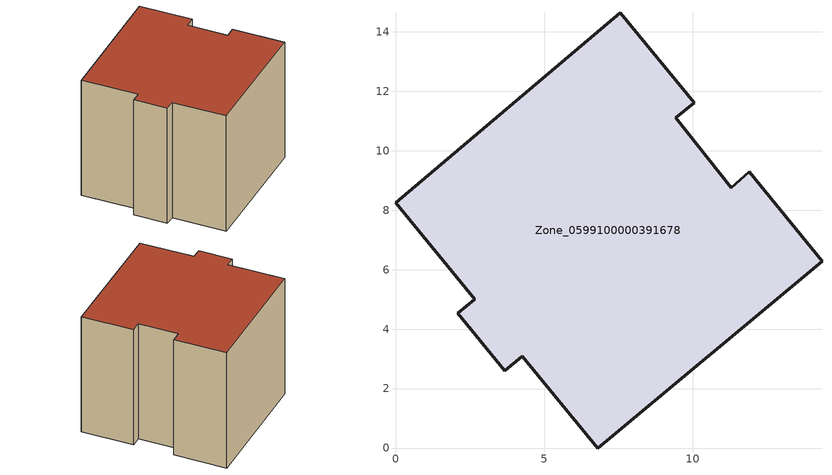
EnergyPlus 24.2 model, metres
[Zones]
Zone_0599100000391678
 floor ground (C_G): 0,8.26 7.56,14.64 10.05,11.61 9.43,11.11 11.29,8.76 11.9,9.29 14.35,6.29 6.81,0 4.27,3.08 3.68,2.6 2.09,4.54 2.67,5.01 z0
 wall outside (C_F): 2.67,5.01 2.09,4.54 3.68,2.6 4.27,3.08 6.81,0 14.35,6.29 11.9,9.29 11.29,8.76 9.43,11.11 10.05,11.61 7.56,14.64 0,8.26 2.67,5.01 z0:9.33
 roof outside (C_R): 7.56,14.64 0,8.26 2.67,5.01 2.09,4.54 3.68,2.6 4.27,3.08 6.81,0 14.35,6.29 11.9,9.29 11.29,8.76 9.43,11.11 10.05,11.61 z9.33
[BUILDING]
Pand.0599100000391678: North Axis=0; Terrain=City; Loads Convergence Tolerance Value=0.04; Temperature Convergence Tolerance Value=0.4; Solar Distribution=FullExterior; Maximum Number of Warmup Days=25; Minimum Number of Warmup Days=1
[Site:Location]
Rotterdam.The.Hague.AP_ZH_NLD Design_Conditions: Latitude=51.96; Longitude=4.45; Time Zone=1; Elevation=-4.5
[SITE:GROUNDTEMPERATURE:BUILDINGSURFACE]
18, 18, 18, 18, 18, 18, 18, 18, 18, 18, 18, 18
[MATERIAL] Thermal Absorptance=0.9; Solar Absorptance=0.7; Visible Absorptance=0.7
Name | Roughness | Thickness | Conductivity | Density | Specific Heat
G.TI.1946 | MediumSmooth | 0.15 | 1 | 540 | 1210
F.TI.1946 | Rough | 0.3 | 0.857143 | 1920 | 840
R.TI.1946 | MediumRough | 0.2 | 0.1 | 1500 | 1000
[CONSTRUCTION]
C_G: G.TI.1946
C_F: F.TI.1946
C_R: R.TI.1946
[ZONE]
Zone_0599100000391678: Type=1; Multiplier=1; Ceiling Height=Autocalculate; Volume=Autocalculate; Floor Area=autocalculate; Part of Total Floor Area=Yes
[ZONEINFILTRATION:DESIGNFLOWRATE]
Infil_Zone_0599100000391678: Zone or ZoneList or Space or SpaceList=Zone_0599100000391678; Schedule=AlwaysOn; Design Flow Rate Calculation Method=Flow/Area; Flow Rate per Floor Area=0.003; Constant Term Coefficient=1; Temperature Term Coefficient=0; Velocity Term Coefficient=0; Velocity Squared Term Coefficient=0
[HVACTEMPLATE:ZONE:IDEALLOADSAIRSYSTEM]
Zone_0599100000391678: Maximum Heating Supply Air Temperature=50; Minimum Cooling Supply Air Temperature=13; Maximum Heating Supply Air Humidity Ratio=0.0156; Minimum Cooling Supply Air Humidity Ratio=0.0077; Heating Limit=NoLimit; Cooling Limit=NoLimit; Dehumidification Control Type=ConstantSensibleHeatRatio; Cooling Sensible Heat Ratio=0.7; Dehumidification Setpoint=60; Humidification Control Type=None; Humidification Setpoint=30; Outdoor Air Method=None; Outdoor Air Flow Rate per Person=0.00944; Outdoor Air Flow Rate per Zone Floor Area=0; Outdoor Air Flow Rate per Zone=0; Demand Controlled Ventilation Type=None; Outdoor Air Economizer Type=NoEconomizer; Heat Recovery Type=None; Sensible Heat Recovery Effectiveness=0.7; Latent Heat Recovery Effectiveness=0.65
[ZONECONTROL:THERMOSTAT]
ThermostatControl_Zone_0599100000391678: Zone or ZoneList=Zone_0599100000391678; Control Type Schedule=DualSetpointControlType; Control 1=Thermostat_Zone_0599100000391678; Temperature Difference Between Cutout And Setpoint=0
[THERMOSTATSETPOINT:DUALSETPOINT]
Thermostat_Zone_0599100000391678: Heating Setpoint Temperature Schedule=HeatingSetpoint_Zone_0599100000391678; Cooling Setpoint Temperature Schedule=CoolingSetpoint_Zone_0599100000391678
[SCHEDULE:COMPACT]
HeatingSetpoint_Zone_0599100000391678: Through: 12/31, For: AllDays, Until: 24:00, 21
CoolingSetpoint_Zone_0599100000391678: Through: 12/31, For: AllDays, Until: 24:00, 24
DualSetpointControlType: Through: 12/31, For: AllDays, Until: 24:00, 4
AlwaysOn: Through: 12/31, For: AllDays, Until: 24:00, 1
